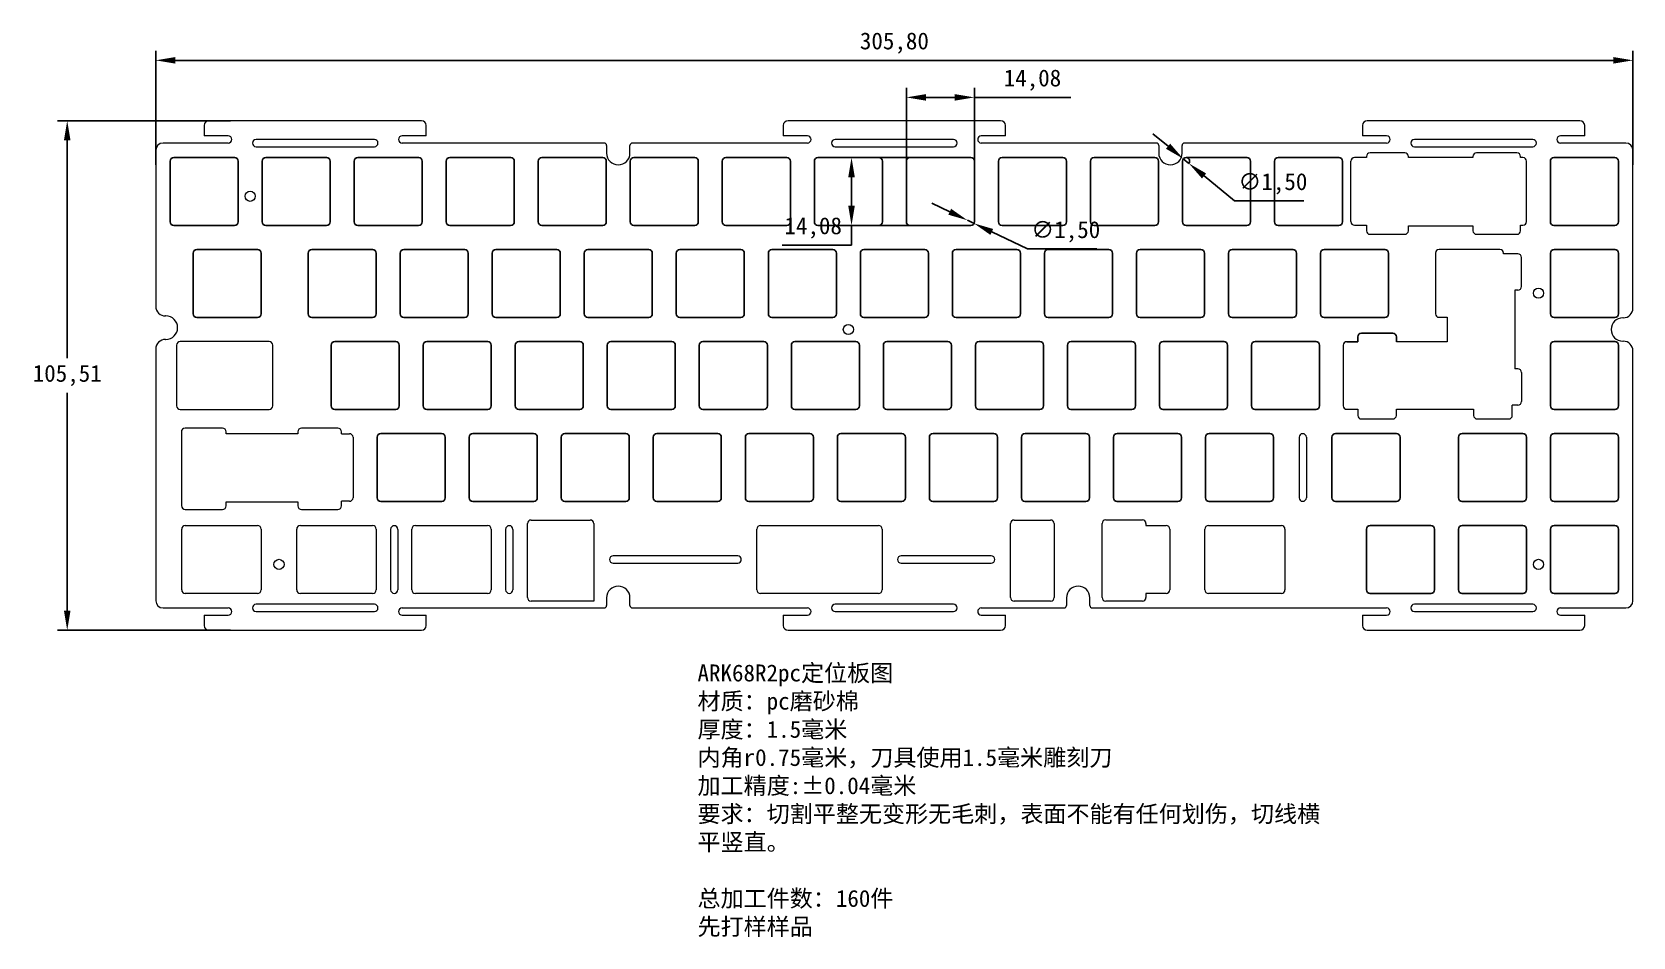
# Model space of a CAD drawing. Header units: millimetres. Extents: x 115 to 447, y -116 to 71.
import ezdxf

# ---------------------------------------------------------------- set-up
doc = ezdxf.new("R2010")
doc.units = ezdxf.units.MM
doc.header["$PDSIZE"] = -1
doc.dimstyles.new('ISO-25', dxfattribs={"dimtxt": 2.5, "dimasz": 2.5, "dimexe": 1.25, "dimexo": 0.625, "dimtad": 1, "dimtxsty": 'Standard', "dimcen": 2.5, "dimadec": 0, "dimazin": 0, "dimtfac": 1, "dimtmove": 0, "dimatfit": 3, "dimfxl": 0, "dimarcsym": 0})

# ---------------------------------------------------------------- blocks, each defined once
blk = doc.blocks.new('*D1')
at = {"color": 0, "lineweight": -2}
for p, q in [((140.96, 43.61), (140.96, 67.25)), ((446.76, 43.61), (446.76, 67.25)), ((442.68, 65.25), (145.04, 65.25))]:
    blk.add_line(p, q, dxfattribs=at)
at = {"color": 0}
for points in [[(145.04, 65.93), (145.04, 64.57), (140.96, 65.25)], [(442.68, 65.93), (442.68, 64.57), (446.76, 65.25)]]:
    blk.add_solid(points, dxfattribs=at)
at = {"layer": 'Defpoints', "color": 0}
for p in [(140.96, 65.25), (140.96, 43.61), (446.76, 43.61)]:
    blk.add_point(p, dxfattribs=at)
at = {"color": 0, "insert": (293.86, 68.82), "char_height": 3.5, "attachment_point": 5}
blk.add_mtext('305,80', dxfattribs=at)
blk = doc.blocks.new('*D2')
at = {"color": 0, "lineweight": -2}
for p, q in [((156.45, 52.75), (120.63, 52.75)), ((122.63, 48.67), (122.63, 3.57)), ((122.63, -48.68), (122.63, -3.57)), ((156.45, -52.76), (120.63, -52.76))]:
    blk.add_line(p, q, dxfattribs=at)
at = {"color": 0}
for points in [[(121.95, 48.67), (123.31, 48.67), (122.63, 52.75)], [(121.95, -48.68), (123.31, -48.68), (122.63, -52.76)]]:
    blk.add_solid(points, dxfattribs=at)
at = {"layer": 'Defpoints', "color": 0}
for p in [(156.45, 52.75), (122.63, -52.76), (156.45, -52.76)]:
    blk.add_point(p, dxfattribs=at)
at = {"color": 0, "insert": (122.63, 0), "char_height": 3.5, "attachment_point": 5}
blk.add_mtext('105,51', dxfattribs=at)
blk = doc.blocks.new('*D3')
at = {"color": 0, "lineweight": -2}
for p, q in [((296.34, 38.1), (296.34, 59.58)), ((300.42, 57.58), (306.34, 57.58)), ((310.42, 38.1), (310.42, 59.58)), ((310.42, 57.58), (330.38, 57.58))]:
    blk.add_line(p, q, dxfattribs=at)
at = {"color": 0}
for points in [[(300.42, 58.26), (300.42, 56.9), (296.34, 57.58)], [(306.34, 58.26), (306.34, 56.9), (310.42, 57.58)]]:
    blk.add_solid(points, dxfattribs=at)
at = {"layer": 'Defpoints', "color": 0}
for p in [(310.42, 57.58), (296.34, 38.1), (310.42, 38.1)]:
    blk.add_point(p, dxfattribs=at)
at = {"color": 0, "insert": (322.44, 61.15), "char_height": 3.5, "attachment_point": 5}
blk.add_mtext('14,08', dxfattribs=at)
blk = doc.blocks.new('*D4')
at = {"color": 0, "lineweight": -2}
for p, q in [((305.21, 45.14), (282.99, 45.14)), ((284.99, 41.06), (284.99, 35.14)), ((305.21, 31.06), (282.99, 31.06)), ((284.99, 31.06), (284.99, 26.98)), ((284.99, 26.98), (270.63, 26.98))]:
    blk.add_line(p, q, dxfattribs=at)
at = {"color": 0}
for points in [[(284.31, 41.06), (285.67, 41.06), (284.99, 45.14)], [(284.31, 35.14), (285.67, 35.14), (284.99, 31.06)]]:
    blk.add_solid(points, dxfattribs=at)
at = {"layer": 'Defpoints', "color": 0}
for p in [(305.21, 45.14), (284.99, 31.06), (305.21, 31.06)]:
    blk.add_point(p, dxfattribs=at)
at = {"color": 0, "insert": (277.05, 30.55), "char_height": 3.5, "attachment_point": 5}
blk.add_mtext('14,08', dxfattribs=at)
blk = doc.blocks.new('*D5')
at = {"color": 0, "lineweight": -2}
for p, q in [((305.32, 33.9), (301.64, 35.67)), ((309, 32.13), (310.35, 31.49)), ((321.39, 26.19), (314.03, 29.72)), ((335.74, 26.19), (321.39, 26.19))]:
    blk.add_line(p, q, dxfattribs=at)
at = {"color": 0}
for points in [[(305.61, 34.51), (305.02, 33.29), (309, 32.13)], [(314.32, 30.33), (313.73, 29.11), (310.35, 31.49)]]:
    blk.add_solid(points, dxfattribs=at)
at = {"layer": 'Defpoints', "color": 0}
for p in [(309, 32.13), (310.35, 31.49)]:
    blk.add_point(p, dxfattribs=at)
at = {"color": 0, "insert": (329.33, 29.75), "char_height": 3.5, "attachment_point": 5}
blk.add_mtext('∅1,50', dxfattribs=at)
blk = doc.blocks.new('*D6')
at = {"color": 0, "lineweight": -2}
for p, q in [((350.52, 47.46), (347.37, 50.06)), ((353.66, 44.87), (354.82, 43.91)), ((364.27, 36.13), (357.97, 41.32)), ((378.63, 36.13), (364.27, 36.13))]:
    blk.add_line(p, q, dxfattribs=at)
blk.add_arc((354.24, 44.39), 0.75, 320.5049, 90, dxfattribs=at)
at = {"color": 0}
for points in [[(350.95, 47.99), (350.08, 46.94), (353.66, 44.87)], [(358.4, 41.84), (357.54, 40.79), (354.82, 43.91)]]:
    blk.add_solid(points, dxfattribs=at)
at = {"layer": 'Defpoints', "color": 0}
for p in [(353.66, 44.87), (354.82, 43.91)]:
    blk.add_point(p, dxfattribs=at)
at = {"color": 0, "insert": (372.21, 39.69), "char_height": 3.5, "attachment_point": 5}
blk.add_mtext('∅1,50', dxfattribs=at)

msp = doc.modelspace()

# ---------------------------------------------------------------- linework, layer by layer
at = {"color": 1, "linetype": 'Continuous', "lineweight": 15}
for p, q in [((150.958, 51.755), (150.958, 49.625)), ((195.958, 52.755), (151.958, 52.755)), ((196.958, 49.625), (196.958, 51.755)), ((270.858, 51.755), (270.858, 49.625)), ((315.858, 52.755), (271.858, 52.755)), ((316.858, 49.625), (316.858, 51.755)), ((390.758, 51.755), (390.758, 49.625)), ((435.758, 52.755), (391.758, 52.755)), ((436.758, 49.625), (436.758, 51.755)), ((140.958, 46.625), (140.958, 14.32)), ((155.958, 48.125), (142.458, 48.125)), ((155.958, 49.625), (150.958, 49.625)), ((186.208, 48.875), (161.708, 48.875)), ((161.708, 47.375), (186.208, 47.375)), ((196.958, 49.625), (191.958, 49.625)), ((233.788, 48.125), (191.958, 48.125)), ((234.288, 47.625), (234.288, 46.025)), ((239.128, 46.025), (239.128, 47.625)), ((275.858, 48.125), (239.628, 48.125)), ((275.858, 49.625), (270.858, 49.625)), ((306.108, 48.875), (281.608, 48.875)), ((281.608, 47.375), (306.108, 47.375)), ((316.858, 49.625), (311.858, 49.625)), ((348.088, 48.125), (311.858, 48.125)), ((348.588, 47.625), (348.588, 46.025)), ((353.428, 46.025), (353.428, 47.625)), ((395.758, 48.125), (353.928, 48.125)), ((395.758, 49.625), (390.758, 49.625)), ((426.008, 48.875), (401.508, 48.875)), ((401.508, 47.375), (426.008, 47.375)), ((436.758, 49.625), (431.758, 49.625)), ((445.258, 48.125), (431.758, 48.125)), ((446.758, 13.945), (446.758, 46.625)), ((388.358, 31.85), (388.358, 44.35)), ((391.582, 45.1), (389.108, 45.1)), ((391.582, 45.35), (391.582, 45.1)), ((399.508, 46.1), (392.332, 46.1)), ((400.258, 45.1), (400.258, 45.35)), ((413.631, 45.1), (400.258, 45.1)), ((413.631, 45.351), (413.631, 45.1)), ((422.733, 46.101), (414.381, 46.101)), ((423.483, 45.1), (423.483, 45.351)), ((423.983, 45.1), (423.483, 45.1)), ((424.733, 31.85), (424.733, 44.35)), ((389.108, 31.1), (391.582, 31.1)), ((391.582, 31.1), (391.582, 29.981)), ((400.258, 29.981), (400.258, 31)), ((400.258, 31), (413.631, 31)), ((413.631, 31), (413.631, 29.981)), ((423.483, 29.981), (423.483, 31.1)), ((423.483, 31.1), (423.983, 31.1)), ((392.332, 29.231), (399.508, 29.231)), ((414.381, 29.231), (422.733, 29.231)), ((405.866, 25.349), (405.866, 12.8)), ((419.221, 26.099), (406.616, 26.099)), ((419.971, 25.185), (419.971, 25.349)), ((422.927, 25.185), (419.971, 25.185)), ((423.677, 18.435), (423.677, 24.435)), ((422.307, 17.685), (422.307, 1.375)), ((422.927, 17.685), (422.307, 17.685)), ((143.058, 12.32), (142.958, 12.32)), ((406.616, 12.05), (408.307, 12.05)), ((408.307, 12.05), (408.307, 7)), ((444.758, 11.945), (444.658, 11.945)), ((142.958, 7.48), (143.058, 7.48)), ((164.411, 7.04), (146.031, 7.04)), ((408.307, 7), (397.777, 7)), ((444.658, 7.105), (444.758, 7.105)), ((140.958, 5.48), (140.958, -46.625)), ((145.281, 6.29), (145.281, -6.29)), ((165.161, -6.29), (165.161, 6.29)), ((386.766, 6.25), (386.766, -6.25)), ((446.758, -46.625), (446.758, 5.105)), ((422.927, 1.375), (422.307, 1.375)), ((423.677, 0.625), (423.677, -5.375)), ((421.777, -8.25), (421.777, -6.125)), ((422.927, -6.125), (421.777, -6.125)), ((146.031, -7.04), (164.411, -7.04)), ((387.516, -7), (389.777, -7)), ((389.777, -7), (389.777, -8.25)), ((390.527, -9), (397.027, -9)), ((397.777, -8.25), (397.777, -7)), ((397.777, -7), (413.777, -7)), ((413.777, -7), (413.777, -8.25)), ((414.527, -9), (421.027, -9)), ((146.259, -11.676), (146.259, -26.922)), ((154.765, -10.926), (147.009, -10.926)), ((155.515, -12.052), (155.515, -11.676)), ((170.365, -12.052), (155.515, -12.052)), ((170.365, -11.676), (170.365, -12.052)), ((178.659, -10.926), (171.115, -10.926)), ((179.409, -12.05), (179.409, -11.676)), ((179.409, -12.05), (181.043, -12.05)), ((181.793, -12.8), (181.793, -25.3)), ((377.643, -12.8), (377.643, -25.3)), ((379.143, -12.8), (379.143, -25.3)), ((155.515, -26.972), (155.515, -26.152)), ((155.515, -26.152), (170.365, -26.152)), ((170.365, -26.152), (170.365, -26.972)), ((179.409, -26.972), (179.409, -26.05)), ((181.043, -26.05), (179.409, -26.05)), ((147.059, -27.722), (154.765, -27.722)), ((171.115, -27.722), (178.659, -27.722)), ((146.322, -44.39), (146.322, -31.81)), ((147.072, -31.06), (162.033, -31.06)), ((162.783, -31.81), (162.783, -44.39)), ((170.135, -44.39), (170.135, -31.81)), ((170.885, -31.06), (185.846, -31.06)), ((186.596, -31.81), (186.596, -44.39)), ((189.575, -31.85), (189.575, -44.35)), ((191.075, -31.85), (191.075, -44.35)), ((193.947, -44.39), (193.947, -31.81)), ((194.697, -31.06), (209.658, -31.06)), ((210.408, -31.81), (210.408, -44.39)), ((213.387, -31.85), (213.387, -44.35)), ((214.887, -31.85), (214.887, -44.35)), ((217.9, -45.975), (217.9, -30.675)), ((218.65, -29.925), (230.894, -29.925)), ((231.644, -30.675), (231.644, -46.725)), ((265.385, -44.39), (265.385, -31.81)), ((266.135, -31.06), (290.559, -31.06)), ((291.309, -31.81), (291.309, -44.39)), ((317.9, -45.975), (317.9, -30.675)), ((318.65, -29.925), (326.2, -29.925)), ((326.95, -30.675), (326.95, -45.975)), ((336.862, -45.975), (336.862, -30.635)), ((337.612, -29.885), (345.194, -29.885)), ((345.944, -30.635), (345.944, -31.06)), ((345.944, -31.06), (350.112, -31.06)), ((350.862, -31.81), (350.862, -44.35)), ((358.131, -44.39), (358.131, -31.81)), ((358.881, -31.06), (373.965, -31.06)), ((374.715, -31.81), (374.715, -44.39)), ((261.425, -37.35), (235.644, -37.35)), ((235.644, -38.85), (261.425, -38.85)), ((313.9, -37.35), (295.269, -37.35)), ((295.269, -38.85), (313.9, -38.85)), ((162.033, -45.14), (147.072, -45.14)), ((185.846, -45.14), (170.885, -45.14)), ((209.658, -45.14), (194.697, -45.14)), ((234.288, -46.025), (234.288, -47.625)), ((239.128, -47.625), (239.128, -46.025)), ((290.559, -45.14), (266.135, -45.14)), ((329.486, -46.025), (329.486, -47.625)), ((334.326, -47.625), (334.326, -46.025)), ((345.944, -45.1), (345.944, -45.975)), ((350.112, -45.1), (345.944, -45.1)), ((373.965, -45.14), (358.881, -45.14)), ((142.458, -48.125), (155.958, -48.125)), ((150.958, -49.625), (150.958, -51.755)), ((150.958, -49.625), (155.958, -49.625)), ((186.208, -47.375), (161.708, -47.375)), ((161.708, -48.875), (186.208, -48.875)), ((191.958, -48.125), (233.788, -48.125)), ((191.958, -49.625), (196.958, -49.625)), ((196.958, -51.755), (196.958, -49.625)), ((231.644, -46.725), (218.65, -46.725)), ((239.628, -48.125), (275.858, -48.125)), ((270.858, -49.625), (270.858, -51.755)), ((270.858, -49.625), (275.858, -49.625)), ((306.108, -47.375), (281.608, -47.375)), ((281.608, -48.875), (306.108, -48.875)), ((311.858, -48.125), (328.986, -48.125)), ((311.858, -49.625), (316.858, -49.625)), ((316.858, -51.755), (316.858, -49.625)), ((326.2, -46.725), (318.65, -46.725)), ((334.826, -48.125), (395.758, -48.125)), ((345.194, -46.725), (337.612, -46.725)), ((390.758, -49.625), (390.758, -51.755)), ((390.758, -49.625), (395.758, -49.625)), ((426.008, -47.375), (401.508, -47.375)), ((401.508, -48.875), (426.008, -48.875)), ((431.758, -48.125), (445.258, -48.125)), ((431.758, -49.625), (436.758, -49.625)), ((436.758, -51.755), (436.758, -49.625)), ((151.958, -52.755), (195.958, -52.755)), ((271.858, -52.755), (315.858, -52.755)), ((391.758, -52.755), (435.758, -52.755))]:
    msp.add_line(p, q, dxfattribs=at)
at = {"color": 1}
for p, q in [((389.777, 7), (387.516, 7)), ((389.777, 7.996), (389.777, 7)), ((390.527, 8.746), (397.027, 8.746)), ((397.777, 7.996), (397.777, 7))]:
    msp.add_line(p, q, dxfattribs=at)
for points in [[(144.693, 45.14), (157.273, 45.14, -0.4142136), (158.023, 44.39), (158.023, 31.81, -0.4142136), (157.273, 31.06), (144.693, 31.06, -0.4142136), (143.943, 31.81), (143.943, 44.39, -0.4142136)], [(163.743, 45.14), (176.323, 45.14, -0.4142136), (177.073, 44.39), (177.073, 31.81, -0.4142136), (176.323, 31.06), (163.743, 31.06, -0.4142136), (162.993, 31.81), (162.993, 44.39, -0.4142136)], [(182.793, 45.14), (195.373, 45.14, -0.4142136), (196.123, 44.39), (196.123, 31.81, -0.4142136), (195.373, 31.06), (182.793, 31.06, -0.4142136), (182.043, 31.81), (182.043, 44.39, -0.4142136)], [(201.843, 45.14), (214.423, 45.14, -0.4142136), (215.173, 44.39), (215.173, 31.81, -0.4142136), (214.423, 31.06), (201.843, 31.06, -0.4142136), (201.093, 31.81), (201.093, 44.39, -0.4142136)], [(220.893, 45.14), (233.473, 45.14, -0.4142136), (234.223, 44.39), (234.223, 31.81, -0.4142136), (233.473, 31.06), (220.893, 31.06, -0.4142136), (220.143, 31.81), (220.143, 44.39, -0.4142136)], [(239.943, 45.14), (252.523, 45.14, -0.4142136), (253.273, 44.39), (253.273, 31.81, -0.4142136), (252.523, 31.06), (239.943, 31.06, -0.4142136), (239.193, 31.81), (239.193, 44.39, -0.4142136)], [(258.993, 45.14), (271.573, 45.14, -0.4142136), (272.323, 44.39), (272.323, 31.81, -0.4142136), (271.573, 31.06), (258.993, 31.06, -0.4142136), (258.243, 31.81), (258.243, 44.39, -0.4142136)], [(278.043, 45.14), (290.623, 45.14, -0.4142136), (291.373, 44.39), (291.373, 31.81, -0.4142136), (290.623, 31.06), (278.043, 31.06, -0.4142136), (277.293, 31.81), (277.293, 44.39, -0.4142136)], [(297.093, 45.14), (309.673, 45.14, -0.4142136), (310.423, 44.39), (310.423, 31.81, -0.4142136), (309.673, 31.06), (297.093, 31.06, -0.4142136), (296.343, 31.81), (296.343, 44.39, -0.4142136)], [(316.143, 45.14), (328.723, 45.14, -0.4142136), (329.473, 44.39), (329.473, 31.81, -0.4142136), (328.723, 31.06), (316.143, 31.06, -0.4142136), (315.393, 31.81), (315.393, 44.39, -0.4142136)], [(335.193, 45.14), (347.773, 45.14, -0.4142136), (348.523, 44.39), (348.523, 31.81, -0.4142136), (347.773, 31.06), (335.193, 31.06, -0.4142136), (334.443, 31.81), (334.443, 44.39, -0.4142136)], [(354.243, 45.14), (366.823, 45.14, -0.4142136), (367.573, 44.39), (367.573, 31.81, -0.4142136), (366.823, 31.06), (354.243, 31.06, -0.4142136), (353.493, 31.81), (353.493, 44.39, -0.4142136)], [(373.293, 45.14), (385.873, 45.14, -0.4142136), (386.623, 44.39), (386.623, 31.81, -0.4142136), (385.873, 31.06), (373.293, 31.06, -0.4142136), (372.543, 31.81), (372.543, 44.39, -0.4142136)], [(430.405, 45.14), (442.985, 45.14, -0.4142136), (443.735, 44.39), (443.735, 31.81, -0.4142136), (442.985, 31.06), (430.405, 31.06, -0.4142136), (429.655, 31.81), (429.655, 44.39, -0.4142136)], [(149.456, 26.09), (162.036, 26.09, -0.4142136), (162.786, 25.34), (162.786, 12.76, -0.4142136), (162.036, 12.01), (149.456, 12.01, -0.4142136), (148.706, 12.76), (148.706, 25.34, -0.4142136)], [(173.266, 26.09), (185.846, 26.09, -0.4142136), (186.596, 25.34), (186.596, 12.76, -0.4142136), (185.846, 12.01), (173.266, 12.01, -0.4142136), (172.516, 12.76), (172.516, 25.34, -0.4142136)], [(192.316, 26.09), (204.896, 26.09, -0.4142136), (205.646, 25.34), (205.646, 12.76, -0.4142136), (204.896, 12.01), (192.316, 12.01, -0.4142136), (191.566, 12.76), (191.566, 25.34, -0.4142136)], [(211.366, 26.09), (223.946, 26.09, -0.4142136), (224.696, 25.34), (224.696, 12.76, -0.4142136), (223.946, 12.01), (211.366, 12.01, -0.4142136), (210.616, 12.76), (210.616, 25.34, -0.4142136)], [(230.416, 26.09), (242.996, 26.09, -0.4142136), (243.746, 25.34), (243.746, 12.76, -0.4142136), (242.996, 12.01), (230.416, 12.01, -0.4142136), (229.666, 12.76), (229.666, 25.34, -0.4142136)], [(249.466, 26.09), (262.046, 26.09, -0.4142136), (262.796, 25.34), (262.796, 12.76, -0.4142136), (262.046, 12.01), (249.466, 12.01, -0.4142136), (248.716, 12.76), (248.716, 25.34, -0.4142136)], [(268.516, 26.09), (281.096, 26.09, -0.4142136), (281.846, 25.34), (281.846, 12.76, -0.4142136), (281.096, 12.01), (268.516, 12.01, -0.4142136), (267.766, 12.76), (267.766, 25.34, -0.4142136)], [(287.566, 26.09), (300.146, 26.09, -0.4142136), (300.896, 25.34), (300.896, 12.76, -0.4142136), (300.146, 12.01), (287.566, 12.01, -0.4142136), (286.816, 12.76), (286.816, 25.34, -0.4142136)], [(306.616, 26.09), (319.196, 26.09, -0.4142136), (319.946, 25.34), (319.946, 12.76, -0.4142136), (319.196, 12.01), (306.616, 12.01, -0.4142136), (305.866, 12.76), (305.866, 25.34, -0.4142136)], [(325.666, 26.09), (338.246, 26.09, -0.4142136), (338.996, 25.34), (338.996, 12.76, -0.4142136), (338.246, 12.01), (325.666, 12.01, -0.4142136), (324.916, 12.76), (324.916, 25.34, -0.4142136)], [(344.716, 26.09), (357.296, 26.09, -0.4142136), (358.046, 25.34), (358.046, 12.76, -0.4142136), (357.296, 12.01), (344.716, 12.01, -0.4142136), (343.966, 12.76), (343.966, 25.34, -0.4142136)], [(363.766, 26.09), (376.346, 26.09, -0.4142136), (377.096, 25.34), (377.096, 12.76, -0.4142136), (376.346, 12.01), (363.766, 12.01, -0.4142136), (363.016, 12.76), (363.016, 25.34, -0.4142136)], [(382.816, 26.09), (395.396, 26.09, -0.4142136), (396.146, 25.34), (396.146, 12.76, -0.4142136), (395.396, 12.01), (382.816, 12.01, -0.4142136), (382.066, 12.76), (382.066, 25.34, -0.4142136)], [(430.443, 26.09), (443.023, 26.09, -0.4142136), (443.773, 25.34), (443.773, 12.76, -0.4142136), (443.023, 12.01), (430.443, 12.01, -0.4142136), (429.693, 12.76), (429.693, 25.34, -0.4142136)], [(178.031, 7.04), (190.611, 7.04, -0.4142136), (191.361, 6.29), (191.361, -6.29, -0.4142136), (190.611, -7.04), (178.031, -7.04, -0.4142136), (177.281, -6.29), (177.281, 6.29, -0.4142136)], [(197.081, 7.04), (209.661, 7.04, -0.4142136), (210.411, 6.29), (210.411, -6.29, -0.4142136), (209.661, -7.04), (197.081, -7.04, -0.4142136), (196.331, -6.29), (196.331, 6.29, -0.4142136)], [(216.131, 7.04), (228.711, 7.04, -0.4142136), (229.461, 6.29), (229.461, -6.29, -0.4142136), (228.711, -7.04), (216.131, -7.04, -0.4142136), (215.381, -6.29), (215.381, 6.29, -0.4142136)], [(235.181, 7.04), (247.761, 7.04, -0.4142136), (248.511, 6.29), (248.511, -6.29, -0.4142136), (247.761, -7.04), (235.181, -7.04, -0.4142136), (234.431, -6.29), (234.431, 6.29, -0.4142136)], [(254.231, 7.04), (266.811, 7.04, -0.4142136), (267.561, 6.29), (267.561, -6.29, -0.4142136), (266.811, -7.04), (254.231, -7.04, -0.4142136), (253.481, -6.29), (253.481, 6.29, -0.4142136)], [(273.281, 7.04), (285.861, 7.04, -0.4142136), (286.611, 6.29), (286.611, -6.29, -0.4142136), (285.861, -7.04), (273.281, -7.04, -0.4142136), (272.531, -6.29), (272.531, 6.29, -0.4142136)], [(292.331, 7.04), (304.911, 7.04, -0.4142136), (305.661, 6.29), (305.661, -6.29, -0.4142136), (304.911, -7.04), (292.331, -7.04, -0.4142136), (291.581, -6.29), (291.581, 6.29, -0.4142136)], [(311.381, 7.04), (323.961, 7.04, -0.4142136), (324.711, 6.29), (324.711, -6.29, -0.4142136), (323.961, -7.04), (311.381, -7.04, -0.4142136), (310.631, -6.29), (310.631, 6.29, -0.4142136)], [(330.431, 7.04), (343.011, 7.04, -0.4142136), (343.761, 6.29), (343.761, -6.29, -0.4142136), (343.011, -7.04), (330.431, -7.04, -0.4142136), (329.681, -6.29), (329.681, 6.29, -0.4142136)], [(349.481, 7.04), (362.061, 7.04, -0.4142136), (362.811, 6.29), (362.811, -6.29, -0.4142136), (362.061, -7.04), (349.481, -7.04, -0.4142136), (348.731, -6.29), (348.731, 6.29, -0.4142136)], [(368.531, 7.04), (381.111, 7.04, -0.4142136), (381.861, 6.29), (381.861, -6.29, -0.4142136), (381.111, -7.04), (368.531, -7.04, -0.4142136), (367.781, -6.29), (367.781, 6.29, -0.4142136)], [(430.443, 7.04), (443.023, 7.04, -0.4142136), (443.773, 6.29), (443.773, -6.29, -0.4142136), (443.023, -7.04), (430.443, -7.04, -0.4142136), (429.693, -6.29), (429.693, 6.29, -0.4142136)], [(187.556, -12.01), (200.136, -12.01, -0.4142136), (200.886, -12.76), (200.886, -25.34, -0.4142136), (200.136, -26.09), (187.556, -26.09, -0.4142136), (186.806, -25.34), (186.806, -12.76, -0.4142136)], [(206.606, -12.01), (219.186, -12.01, -0.4142136), (219.936, -12.76), (219.936, -25.34, -0.4142136), (219.186, -26.09), (206.606, -26.09, -0.4142136), (205.856, -25.34), (205.856, -12.76, -0.4142136)], [(225.656, -12.01), (238.236, -12.01, -0.4142136), (238.986, -12.76), (238.986, -25.34, -0.4142136), (238.236, -26.09), (225.656, -26.09, -0.4142136), (224.906, -25.34), (224.906, -12.76, -0.4142136)], [(244.706, -12.01), (257.286, -12.01, -0.4142136), (258.036, -12.76), (258.036, -25.34, -0.4142136), (257.286, -26.09), (244.706, -26.09, -0.4142136), (243.956, -25.34), (243.956, -12.76, -0.4142136)], [(263.756, -12.01), (276.336, -12.01, -0.4142136), (277.086, -12.76), (277.086, -25.34, -0.4142136), (276.336, -26.09), (263.756, -26.09, -0.4142136), (263.006, -25.34), (263.006, -12.76, -0.4142136)], [(282.806, -12.01), (295.386, -12.01, -0.4142136), (296.136, -12.76), (296.136, -25.34, -0.4142136), (295.386, -26.09), (282.806, -26.09, -0.4142136), (282.056, -25.34), (282.056, -12.76, -0.4142136)], [(301.856, -12.01), (314.436, -12.01, -0.4142136), (315.186, -12.76), (315.186, -25.34, -0.4142136), (314.436, -26.09), (301.856, -26.09, -0.4142136), (301.106, -25.34), (301.106, -12.76, -0.4142136)], [(320.906, -12.01), (333.486, -12.01, -0.4142136), (334.236, -12.76), (334.236, -25.34, -0.4142136), (333.486, -26.09), (320.906, -26.09, -0.4142136), (320.156, -25.34), (320.156, -12.76, -0.4142136)], [(339.956, -12.01), (352.536, -12.01, -0.4142136), (353.286, -12.76), (353.286, -25.34, -0.4142136), (352.536, -26.09), (339.956, -26.09, -0.4142136), (339.206, -25.34), (339.206, -12.76, -0.4142136)], [(359.006, -12.01), (371.586, -12.01, -0.4142136), (372.336, -12.76), (372.336, -25.34, -0.4142136), (371.586, -26.09), (359.006, -26.09, -0.4142136), (358.256, -25.34), (358.256, -12.76, -0.4142136)], [(385.2, -12.01), (397.78, -12.01, -0.4142136), (398.53, -12.76), (398.53, -25.34, -0.4142136), (397.78, -26.09), (385.2, -26.09, -0.4142136), (384.45, -25.34), (384.45, -12.76, -0.4142136)], [(411.393, -12.01), (423.973, -12.01, -0.4142136), (424.723, -12.76), (424.723, -25.34, -0.4142136), (423.973, -26.09), (411.393, -26.09, -0.4142136), (410.643, -25.34), (410.643, -12.76, -0.4142136)], [(430.443, -12.01), (443.023, -12.01, -0.4142136), (443.773, -12.76), (443.773, -25.34, -0.4142136), (443.023, -26.09), (430.443, -26.09, -0.4142136), (429.693, -25.34), (429.693, -12.76, -0.4142136)], [(392.343, -31.06), (404.923, -31.06, -0.4142136), (405.673, -31.81), (405.673, -44.39, -0.4142136), (404.923, -45.14), (392.343, -45.14, -0.4142136), (391.593, -44.39), (391.593, -31.81, -0.4142136)], [(411.393, -31.06), (423.973, -31.06, -0.4142136), (424.723, -31.81), (424.723, -44.39, -0.4142136), (423.973, -45.14), (411.393, -45.14, -0.4142136), (410.643, -44.39), (410.643, -31.81, -0.4142136)], [(430.443, -31.06), (443.023, -31.06, -0.4142136), (443.773, -31.81), (443.773, -44.39, -0.4142136), (443.023, -45.14), (430.443, -45.14, -0.4142136), (429.693, -44.39), (429.693, -31.81, -0.4142136)]]:
    msp.add_lwpolyline(points, format="xyb", close=True, dxfattribs=at)
at = {"color": 1, "linetype": 'Continuous', "lineweight": 15}
for centre in [(160.508, 37.1), (427.203, 17.05), (284.331, 9.525), (166.468, -39.1), (427.208, -39.1)]:
    msp.add_circle(centre, 1.05, dxfattribs=at)
for centre, radius, start, end in [((151.958, 51.755), 1, 90, 180), ((195.958, 51.755), 1, 0, 90), ((271.858, 51.755), 1, 90, 180), ((315.858, 51.755), 1, 0, 90), ((391.758, 51.755), 1, 90, 180), ((435.758, 51.755), 1, 0, 90), ((142.458, 46.625), 1.5, 90, 180), ((155.958, 48.875), 0.75, 270, 90), ((161.708, 48.125), 0.75, 90, 270), ((186.208, 48.125), 0.75, 270, 90), ((191.958, 48.875), 0.75, 90, 270), ((233.788, 47.625), 0.5, 0, 90), ((239.628, 47.625), 0.5, 90, 180), ((275.858, 48.875), 0.75, 270, 90), ((281.608, 48.125), 0.75, 90, 270), ((306.108, 48.125), 0.75, 270, 90), ((311.858, 48.875), 0.75, 90, 270), ((348.088, 47.625), 0.5, 0, 90), ((353.928, 47.625), 0.5, 90, 180), ((395.758, 48.875), 0.75, 270, 90), ((401.508, 48.125), 0.75, 90, 270), ((426.008, 48.125), 0.75, 270, 90), ((431.758, 48.875), 0.75, 90, 270), ((445.258, 46.625), 1.5, 0, 90), ((236.708, 46.025), 2.42, 180, 0), ((351.008, 46.025), 2.42, 180, 0), ((389.108, 44.35), 0.75, 90, 180), ((392.332, 45.35), 0.75, 90, 180), ((399.508, 45.35), 0.75, 0, 90), ((414.381, 45.351), 0.75, 90, 180), ((422.733, 45.351), 0.75, 0, 90), ((423.983, 44.35), 0.75, 0, 90), ((389.108, 31.85), 0.75, 180, 270), ((392.332, 29.981), 0.75, 180, 270), ((399.508, 29.981), 0.75, 270, 0), ((414.381, 29.981), 0.75, 180, 270), ((422.733, 29.981), 0.75, 270, 0), ((423.983, 31.85), 0.75, 270, 0), ((406.616, 25.349), 0.75, 90, 180), ((419.221, 25.349), 0.75, 0, 90), ((422.927, 24.435), 0.75, 0, 90), ((422.927, 18.435), 0.75, 270, 0), ((142.958, 14.32), 2, 180, 270), ((444.758, 13.945), 2, 270, 0), ((143.058, 9.9), 2.42, 270, 90), ((406.616, 12.8), 0.75, 180, 270), ((444.658, 9.525), 2.42, 90, 270), ((142.958, 5.48), 2, 90, 180), ((146.031, 6.29), 0.75, 90, 180), ((164.411, 6.29), 0.75, 0, 90), ((444.758, 5.105), 2, 0, 90), ((422.927, 0.625), 0.75, 0, 90), ((146.031, -6.29), 0.75, 180, 270), ((164.411, -6.29), 0.75, 270, 0), ((387.516, -6.25), 0.75, 180, 270), ((422.927, -5.375), 0.75, 270, 0), ((390.527, -8.25), 0.75, 180, 270), ((397.027, -8.25), 0.75, 270, 0), ((414.527, -8.25), 0.75, 180, 270), ((421.027, -8.25), 0.75, 270, 0), ((147.009, -11.676), 0.75, 90, 180), ((154.765, -11.676), 0.75, 0, 90), ((171.115, -11.676), 0.75, 90, 180), ((178.659, -11.676), 0.75, 0, 90), ((181.043, -12.8), 0.75, 0, 90), ((378.393, -12.8), 0.75, 0, 180), ((181.043, -25.3), 0.75, 270, 0), ((378.393, -25.3), 0.75, 180, 0), ((147.059, -26.922), 0.8, 180, 270), ((154.765, -26.972), 0.75, 270, 0), ((171.115, -26.972), 0.75, 180, 270), ((178.659, -26.972), 0.75, 270, 0), ((147.072, -31.81), 0.75, 90, 180), ((162.033, -31.81), 0.75, 0, 90), ((170.885, -31.81), 0.75, 90, 180), ((185.846, -31.81), 0.75, 0, 90), ((190.325, -31.85), 0.75, 0, 180), ((194.697, -31.81), 0.75, 90, 180), ((209.658, -31.81), 0.75, 0, 90), ((214.137, -31.85), 0.75, 0, 180), ((218.65, -30.675), 0.75, 90, 180), ((230.894, -30.675), 0.75, 0, 90), ((266.135, -31.81), 0.75, 90, 180), ((290.559, -31.81), 0.75, 0, 90), ((318.65, -30.675), 0.75, 90, 180), ((326.2, -30.675), 0.75, 0, 90), ((337.612, -30.635), 0.75, 90, 180), ((345.194, -30.635), 0.75, 0, 90), ((350.112, -31.81), 0.75, 0, 90), ((358.881, -31.81), 0.75, 90, 180), ((373.965, -31.81), 0.75, 0, 90), ((235.644, -38.1), 0.75, 90, 270), ((261.425, -38.1), 0.75, 270, 90), ((295.269, -38.1), 0.75, 90, 270), ((313.9, -38.1), 0.75, 270, 90), ((147.072, -44.39), 0.75, 180, 270), ((162.033, -44.39), 0.75, 270, 0), ((170.885, -44.39), 0.75, 180, 270), ((185.846, -44.39), 0.75, 270, 0), ((190.325, -44.35), 0.75, 180, 0), ((194.697, -44.39), 0.75, 180, 270), ((209.658, -44.39), 0.75, 270, 0), ((214.137, -44.35), 0.75, 180, 0), ((218.65, -45.975), 0.75, 180, 270), ((236.708, -46.025), 2.42, 0, 180), ((266.135, -44.39), 0.75, 180, 270), ((290.559, -44.39), 0.75, 270, 0), ((318.65, -45.975), 0.75, 180, 270), ((326.2, -45.975), 0.75, 270, 0), ((331.906, -46.025), 2.42, 0, 180), ((337.612, -45.975), 0.75, 180, 270), ((345.194, -45.975), 0.75, 270, 0), ((350.112, -44.35), 0.75, 270, 0), ((358.881, -44.39), 0.75, 180, 270), ((373.965, -44.39), 0.75, 270, 0), ((142.458, -46.625), 1.5, 180, 270), ((155.958, -48.875), 0.75, 270, 90), ((161.708, -48.125), 0.75, 90, 270), ((186.208, -48.125), 0.75, 270, 90), ((191.958, -48.875), 0.75, 90, 270), ((233.788, -47.625), 0.5, 270, 0), ((239.628, -47.625), 0.5, 180, 270), ((275.858, -48.875), 0.75, 270, 90), ((281.608, -48.125), 0.75, 90, 270), ((306.108, -48.125), 0.75, 270, 90), ((311.858, -48.875), 0.75, 90, 270), ((328.986, -47.625), 0.5, 270, 0), ((334.826, -47.625), 0.5, 180, 270), ((395.758, -48.875), 0.75, 270, 90), ((401.508, -48.125), 0.75, 90, 270), ((426.008, -48.125), 0.75, 270, 90), ((431.758, -48.875), 0.75, 90, 270), ((445.258, -46.625), 1.5, 270, 0), ((151.958, -51.755), 1, 180, 270), ((195.958, -51.755), 1, 270, 0), ((271.858, -51.755), 1, 180, 270), ((315.858, -51.755), 1, 270, 0), ((391.758, -51.755), 1, 180, 270), ((435.758, -51.755), 1, 270, 0)]:
    msp.add_arc(centre, radius, start, end, dxfattribs=at)
at = {"color": 1, "lineweight": 15}
msp.add_arc((387.516, 6.25), 0.75, 90, 180, dxfattribs=at)
at = {"color": 1}
for centre, start, end in [((390.527, 7.996), 90, 180), ((397.027, 7.996), 0, 90)]:
    msp.add_arc(centre, 0.75, start, end, dxfattribs=at)

# ---------------------------------------------------------------- texts
at = {"insert": (253.101, -59.832), "char_height": 3.5, "attachment_point": 1}
msp.add_mtext_dynamic_manual_height_columns('ARK68R2pc{\\fSimSun|b0|i0|c134|p2;定位板图}\\P{\\fSimSun|b0|i0|c134|p2;材质：}pc{\\fSimSun|b0|i0|c134|p2;磨砂棉}\\P{\\fSimSun|b0|i0|c134|p2;厚度：}1.5{\\fSimSun|b0|i0|c134|p2;毫米}\\P{\\fSimSun|b0|i0|c134|p2;内角}r0.75{\\fSimSun|b0|i0|c134|p2;毫米，刀具使用}1.5{\\fSimSun|b0|i0|c134|p2;毫米雕刻刀}\\P{\\fSimSun|b0|i0|c134|p2;加工精度}:%%P0.04{\\fSimSun|b0|i0|c134|p2;毫米}\\P{\\fSimSun|b0|i0|c134|p2;要求：切割平整无变形无毛刺，表面不能有任何划伤，切线横平竖直。\\P\\P总加工件数：160件\\P先打样样品}', width=129.90376, gutter_width=17.5, heights=[0], dxfattribs=at)

# ---------------------------------------------------------------- dimensions: what is measured, and where the dimension line sits
for base, p1, p2, picture, middle in [((140.958, 65.251), (446.758, 43.607), (140.958, 43.607), '*D1', (293.858, 68.817)), ((310.423, 57.582), (296.343, 38.1), (310.423, 38.1), '*D3', (322.444, 61.148))]:
    dim = msp.add_linear_dim(base=base, p1=p1, p2=p2, dimstyle='ISO-25', override={"dimtxt": 3.5, "dimasz": 4.08, "dimexe": 2, "dimexo": 0, "dimgap": 1.524, "dimtih": 1, "dimtoh": 1, "dimzin": 0, "dimadec": 2, "dimtzin": 0})
    dim.commit()
    dim.dimension.update_dxf_attribs({"geometry": picture, "text_midpoint": middle})
for base, p1, p2, picture, middle in [((122.629, -52.755), (156.455, 52.755), (156.455, -52.755), '*D2', (122.629, 0)), ((284.991, 31.06), (305.206, 45.14), (305.206, 31.06), '*D4', (277.05, 30.546))]:
    dim = msp.add_linear_dim(base=base, p1=p1, p2=p2, angle=90, dimstyle='ISO-25', override={"dimtxt": 3.5, "dimasz": 4.08, "dimexe": 2, "dimexo": 0, "dimgap": 1.524, "dimtih": 1, "dimtoh": 1, "dimzin": 0, "dimadec": 2, "dimtzin": 0})
    dim.commit()
    dim.dimension.update_dxf_attribs({"geometry": picture, "text_midpoint": middle})
for p1, p2, picture, middle in [((353.665, 44.867), (354.822, 43.913), '*D6', (372.211, 36.126)), ((308.997, 32.135), (310.349, 31.485), '*D5', (329.328, 26.188))]:
    dim = msp.add_diameter_dim_2p(p1=p1, p2=p2, dimstyle='ISO-25', override={"dimtxt": 3.5, "dimasz": 4.08, "dimexe": 2, "dimexo": 0, "dimgap": 1.524, "dimtih": 1, "dimtoh": 1, "dimzin": 0, "dimadec": 2, "dimtzin": 0})
    dim.commit()
    dim.dimension.update_dxf_attribs({"geometry": picture, "text_midpoint": middle})

doc.saveas('drawing.dxf')
